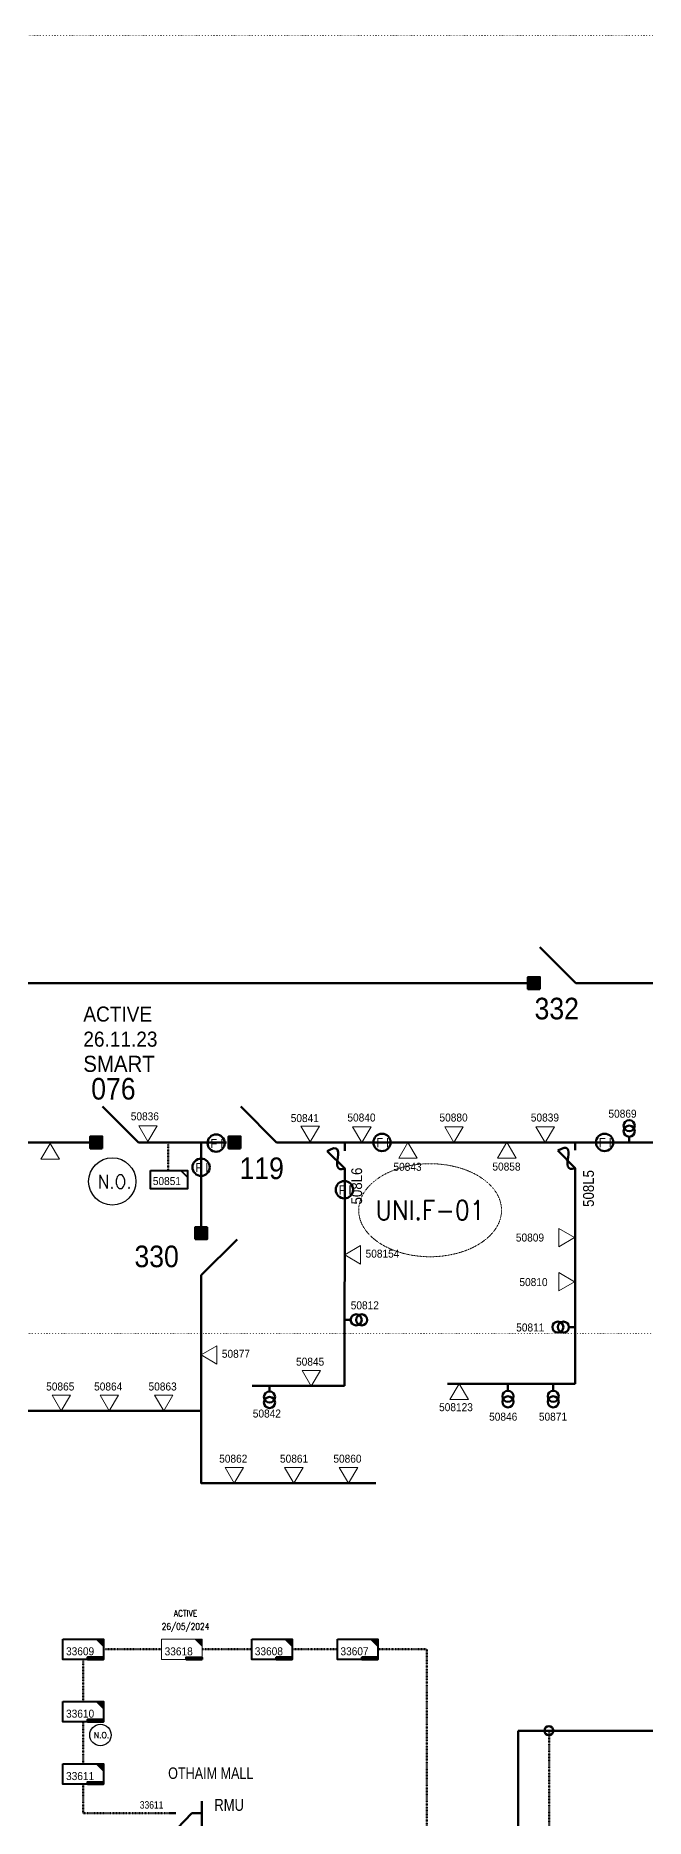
# Model space of a CAD drawing. Header units: metres. Extents: x 65984 to 144644, y -19036 to 23726.
# Drawn here: x 111196 to 111478, y 21496 to 22320 of the extents above; entities that cross this region are included whole.
import ezdxf
from ezdxf.enums import TextEntityAlignment as Align

# ---------------------------------------------------------------- set-up
doc = ezdxf.new("R2010")
doc.units = ezdxf.units.M
doc.header["$MEASUREMENT"] = 0
doc.linetypes.add('DGN Style 1', pattern=[0.6, 0, -0.6])
doc.linetypes.add('DGN Style 3', pattern=[0.013877, 0, -0.013877])
doc.layers.get('0').update_dxf_attribs({"color": 95, "lineweight": 40})
for name, color, linetype, lineweight in [('ABS', 7, 'Continuous', 40), ('ABS NUMBER', 112, 'Continuous', 30), ('CONTRACTOR NAME', 95, 'Continuous', 40), ('d_eos', 111, 'Continuous', 40), ('d_eos no', 121, 'Continuous', 40), ('d_fco', 5, 'Continuous', 40), ('d_fco text', 95, 'Continuous', 40), ('d_grid line', 7, 'DGN Style 1', 0), ('d_oh branch', 94, 'Continuous', 40), ('d_switch', 95, 'Continuous', 40), ('d_tf', 1, 'Continuous', 40), ('d_tf no', 6, 'Continuous', 40), ('d_tf_200', 1, 'Continuous', 40), ('d_ug cable', 95, 'Continuous', 40), ('d_ug tf', 1, 'Continuous', 40), ('d_unit sub', 7, 'Continuous', 40), ('EARTH FAULT INDICATOR', 95, 'Continuous', 40), ('FDR  2  19', 172, 'Continuous', 40), ('fedr no', 95, 'Continuous', 40), ('O H MAIN FEEDER', 4, 'Continuous', 100), ('SW N O', 114, 'Continuous', 30)]:
    doc.layers.add(name, color=color, linetype=linetype, lineweight=lineweight)
doc.styles.add('NASKHF', font='naskhf.shx', dxfattribs={"height": 8})
doc.styles.add('Style-Andalus', font='andlso.ttf')
doc.styles.add('Style-Arial', font='arial.ttf')
doc.styles.add('Style-ENGINEERING', font='ENGINEERING.shx')
doc.styles.add('Style-msdefault', font='msdefault.shx')
doc.styles.add('Style-STANDARD', font='STANDARD.shx')

# ---------------------------------------------------------------- blocks, each defined once
blk = doc.blocks.new('TFU_19')
at = {"layer": 'd_tf_200', "color": 3, "linetype": 'Continuous', "lineweight": 53}
blk.add_line((0, 10), (0, 0), dxfattribs=at)
for centre in [(0, 30), (0, 20)]:
    blk.add_circle(centre, 10, dxfattribs=at)
blk = doc.blocks.new('ABS2_1_1')
at = {"color": 0, "linetype": 'ByBlock', "lineweight": -2, "ltscale": 500}
for q in [(-29900, 43500), (0, 0)]:
    blk.add_line((0, 13600), q, dxfattribs=at)
at = {"color": 0, "linetype": 'ByBlock', "lineweight": -2, "ltscale": 500, "flags": 128}
for points in [[(5000, 43600), (-5000, 43600), (-5000, 53600), (5000, 53600)], [(3791, 49653), (3791, 49653), (3791, 49653)]]:
    blk.add_lwpolyline(points, close=True, dxfattribs=at)
at = {"color": 0, "linetype": 'ByBlock', "lineweight": -2, "ltscale": 500}
for points in [[(5000, 43600), (-5000, 43600), (5000, 53600), (-5000, 53600)], [(3791, 49653), (3791, 49653), (3791, 49653)]]:
    blk.add_solid(points, dxfattribs=at)
blk = doc.blocks.new('TF_8')
at = {"color": 0, "linetype": 'ByBlock', "lineweight": -2}
blk.add_line((6.3, 4.95), (9.9, 1.35), dxfattribs=at)
blk.add_3dface([(-10.1, 4.95), (9.9, 4.95), (9.9, -5.05), (-10.1, -5.05)], dxfattribs=at)
blk = doc.blocks.new('*U706')
at = {"layer": 'd_fco', "color": 3, "linetype": 'Continuous', "lineweight": 100}
blk.add_line((-4.6, 4.2), (-10.1, 4.2), dxfattribs=at)
at = {"layer": 'd_fco', "color": 3, "linetype": 'Continuous', "lineweight": 100, "flags": 128}
blk.add_lwpolyline([(13, 4.2), (7.1, 4.2), (-4.4, -7.3)], dxfattribs=at)
at = {"layer": 'd_fco', "color": 3, "linetype": 'Continuous', "lineweight": 100}
blk.add_open_spline([(-4.4, -7.3), (-13, 7.7), (11.6, -7.7), (7.1, 4.2)], degree=3, dxfattribs=at)
blk = doc.blocks.new('SS')
at = {"color": 0, "linetype": 'ByBlock', "lineweight": -2, "flags": 128}
blk.add_lwpolyline([(6.95, 4.25), (10.45, 4.25), (10.45, 0.75)], close=True, dxfattribs=at)
at = {"color": 0, "linetype": 'ByBlock', "lineweight": -2, "extrusion": (0, 0, -1)}
blk.add_solid([(-6.95, 4.25), (-10.45, 4.25), (-10.45, 0.75)], dxfattribs=at)
at = {"color": 0, "linetype": 'ByBlock', "lineweight": -2}
blk.add_3dface([(-9.55, 4.25), (10.45, 4.25), (10.45, -5.75), (-9.55, -5.75)], dxfattribs=at)
blk = doc.blocks.new('*U892')
at = {"layer": 'SW N O', "color": 3}
blk.add_circle((0, 0), 16.8, dxfattribs=at)
at = {"layer": 'SW N O', "color": 3, "style": 'Style-STANDARD'}
blk.add_text('N.O.', height=9.6, dxfattribs=at).set_placement((1.7, -0.2), align=Align.MIDDLE_CENTER)
blk = doc.blocks.new('*U994')
at = {"layer": 'CONTRACTOR NAME', "color": 140, "lineweight": 211, "ltscale": 0.498271, "flags": 128}
for points in [[(1.71, -0.49), (-3.71, -0.49), (-3.71, 0.49), (1.71, 0.49)], [(3.71, -0.49), (1.71, -0.49), (1.71, 0.49), (3.71, 0.49)]]:
    blk.add_lwpolyline(points, close=True, dxfattribs=at)
at = {"layer": 'CONTRACTOR NAME', "color": 140, "lineweight": 211, "style": 'Style-msdefault', "width": 0.945946}
for s, height, p in [('2017.08.10', 0.683, (-3.48, 0.35)), ('BDC', 0.572, (2.05, 0.29))]:
    blk.add_text(s, height=height, dxfattribs=at).set_placement(p, align=Align.TOP_LEFT)
blk = doc.blocks.new('*U963')
at = {"layer": 'EARTH FAULT INDICATOR', "color": 3, "linetype": 'Continuous', "lineweight": 100}
blk.add_circle((0.02, 0.13), 4, dxfattribs=at)
at = {"layer": 'EARTH FAULT INDICATOR', "color": 3, "lineweight": 140, "style": 'Style-Andalus', "width": 0.9}
blk.add_text('F I', height=4.234, dxfattribs=at).set_placement((-2.61, 2.11), align=Align.TOP_LEFT)
blk = doc.blocks.new('TRA1_551')
at = {"layer": 'd_tf', "color": 3, "linetype": 'Continuous', "lineweight": 0, "ltscale": 0.000426762, "flags": 128}
blk.add_lwpolyline([(9.9, -17), (-0.1, 0), (-10.1, -17)], close=True, dxfattribs=at)
blk = doc.blocks.new('TRA1_550')
at = {"layer": 'd_tf', "color": 3, "linetype": 'Continuous', "lineweight": 0, "ltscale": 0.000426762, "xscale": 1.000046566207833, "yscale": 1.000046566207833, "zscale": 1.000046566207833, "rotation": 180}
blk.add_blockref('TRA1_551', (0, 0), dxfattribs=at)
blk = doc.blocks.new('TRA1_553')
at = {"layer": 'd_tf', "color": 5, "linetype": 'Continuous', "lineweight": 0, "ltscale": 0.000426762, "flags": 128}
blk.add_lwpolyline([(10.1, -17), (0.1, 0), (-9.9, -17)], close=True, dxfattribs=at)
blk = doc.blocks.new('TRA1_552')
at = {"layer": 'd_tf', "color": 5, "linetype": 'Continuous', "lineweight": 0, "ltscale": 0.000426762, "xscale": 1.000046566207833, "yscale": 1.000046566207833, "zscale": 1.000046566207833, "rotation": 180}
blk.add_blockref('TRA1_553', (0, 0), dxfattribs=at)
blk = doc.blocks.new('TRA1_555')
at = {"layer": 'd_tf', "color": 3, "linetype": 'Continuous', "lineweight": 0, "ltscale": 0.000426762, "flags": 128}
blk.add_lwpolyline([(10.1, -17), (0.1, 0), (-9.9, -17)], close=True, dxfattribs=at)
blk = doc.blocks.new('TRA1_554')
at = {"layer": 'd_tf', "color": 3, "linetype": 'Continuous', "lineweight": 0, "ltscale": 0.000426762, "xscale": 1.000046566088347, "yscale": 1.000046566088347, "zscale": 1.000046566088347, "rotation": 180.0000042736749}
blk.add_blockref('TRA1_555', (0, 0), dxfattribs=at)

msp = doc.modelspace()

# ---------------------------------------------------------------- linework, layer by layer
at = {"layer": 'd_eos', "color": 7, "linetype": 'Continuous', "lineweight": 211, "ltscale": 0.638341}
for p, q in [((111273.03, 21460.02), (111273.03, 21504.22)), ((111260.93, 21498.64), (111258.11, 21498.64)), ((111268.38, 21498.64), (111261.58, 21491.64)), ((111273.03, 21498.64), (111268.38, 21498.64))]:
    msp.add_line(p, q, dxfattribs=at)
at = {"layer": 'd_grid line', "color": 7, "linetype": 'DGN Style 1', "lineweight": 0, "flags": 128}
msp.add_lwpolyline([(111905.22, 22320.48), (111905.22, 21720.48), (110915.27, 21720.48), (110915.27, 22320.48)], close=True, dxfattribs=at)
at = {"layer": 'd_oh branch', "color": 3, "linetype": 'Continuous', "lineweight": 100}
for p, q in [((111272.66, 21808.82), (111272.67, 21766.93)), ((111339.07, 21792.62), (111338.97, 21696.23)), ((111445.57, 21792.81), (111445.54, 21697.23)), ((111338.97, 21696.23), (111296.31, 21696.23)), ((111445.54, 21697.23), (111386.58, 21697.23)), ((111272.67, 21684.66), (111152.22, 21684.66))]:
    msp.add_line(p, q, dxfattribs=at)
at = {"layer": 'd_oh branch', "color": 3, "linetype": 'Continuous', "lineweight": 100, "flags": 128}
msp.add_lwpolyline([(111272.67, 21743.22), (111272.67, 21651.29), (111353.41, 21651.29)], dxfattribs=at)
at = {"layer": 'd_ug cable', "color": 3, "linetype": 'DGN Style 3', "lineweight": 106}
msp.add_line((111257.37, 21808.82), (111257.37, 21795.84), dxfattribs=at)
at = {"layer": 'd_ug cable', "color": 94, "linetype": 'DGN Style 3', "lineweight": 100}
for p, q in [((111218.17, 21569.8), (111218.17, 21550.33)), ((111254.38, 21574.49), (111227.54, 21574.49)), ((111296.06, 21574.49), (111273.12, 21574.49)), ((111335.65, 21574.49), (111314.8, 21574.49)), ((111218.17, 21540.96), (111218.17, 21521.49))]:
    msp.add_line(p, q, dxfattribs=at)
at = {"layer": 'd_ug cable', "color": 251, "linetype": 'DGN Style 3', "lineweight": 100}
msp.add_line((111433.53, 21461.08), (111433.53, 21536.81), dxfattribs=at)
at = {"layer": 'd_ug cable', "color": 94, "linetype": 'DGN Style 3', "lineweight": 100, "flags": 128}
for points in [[(111354.4, 21574.49), (111376.97, 21574.49), (111376.97, 20321.36), (111409.82, 20321.36)], [(111258.11, 21498.64), (111218.17, 21498.64), (111218.17, 21512.12)]]:
    msp.add_lwpolyline(points, dxfattribs=at)
at = {"layer": 'FDR  2  19', "color": 114, "linetype": 'Continuous'}
for p, q in [((111422.19, 21882.47), (110821.92, 21882.47)), ((111674.62, 21882.47), (111455.24, 21882.47))]:
    msp.add_line(p, q, dxfattribs=at)
at = {"layer": 'fedr no', "color": 82, "linetype": 'DGN Style 3', "lineweight": 13, "true_color": 0x1dc70e}
msp.add_ellipse((111378.54, 21777.45), major_axis=(33.02, 0), ratio=0.651175, dxfattribs=at)
at = {"layer": 'O H MAIN FEEDER', "color": 114, "lineweight": 211, "ltscale": 0.498271}
for p, q in [((111424.46, 21882.47), (110821.92, 21882.47)), ((111729.28, 21882.47), (111452.98, 21882.47))]:
    msp.add_line(p, q, dxfattribs=at)
at = {"layer": 'O H MAIN FEEDER', "color": 5, "lineweight": 211, "ltscale": 0.498271}
msp.add_line((111224.73, 21808.82), (111134.52, 21808.82), dxfattribs=at)
at = {"layer": 'O H MAIN FEEDER', "color": 3, "lineweight": 211, "ltscale": 0.498271}
for p, q in [((111284.35, 21808.82), (111250.47, 21808.82)), ((111644.05, 21808.82), (111315.13, 21808.83))]:
    msp.add_line(p, q, dxfattribs=at)
at = {"layer": 'O H MAIN FEEDER', "color": 251, "lineweight": 211, "ltscale": 0.498271}
for p, q in [((111419.28, 21536.81), (111419.28, 21156.65)), ((111519.72, 21536.81), (111419.28, 21536.81))]:
    msp.add_line(p, q, dxfattribs=at)
msp.add_circle((111433.43, 21536.81), 2.08, dxfattribs=at)

# ---------------------------------------------------------------- block references
at = {"layer": 'ABS', "color": 7, "linetype": 'Continuous', "lineweight": 211, "ltscale": 0.829472, "xscale": 0.000555747191877611, "yscale": -0.0005557471918776113, "zscale": 0.0003680335276451397, "rotation": 270.0000000000002}
msp.add_blockref('ABS2_1_1', (111453.51, 21882.47), dxfattribs=at)
at = {"layer": 'ABS', "color": 2, "linetype": 'Continuous', "lineweight": 211, "ltscale": 0.829472, "xscale": 0.000555747191877611, "yscale": -0.0005557471918776113, "zscale": 0.0003680335276451397, "rotation": 270.0000000000002}
msp.add_blockref('ABS2_1_1', (111251.21, 21808.82), dxfattribs=at)
at = {"layer": 'ABS', "color": 3, "linetype": 'Continuous', "lineweight": 211, "ltscale": 0.829472, "xscale": 0.000555747191877611, "yscale": -0.0005557471918776113, "zscale": 0.0003680335276451397}
for p, rotation in [((111315.13, 21808.83), 270.0000000000002), ((111272.67, 21739.81), 180.0000000000002)]:
    msp.add_blockref('ABS2_1_1', p, dxfattribs=dict(at, rotation=rotation))
at = {"layer": 'CONTRACTOR NAME', "color": 140, "lineweight": 211, "ltscale": 0.498271}
for p in [(111223.84, 21570.3), (111269.42, 21570.25), (111311.1, 21570.3), (111350.69, 21570.3), (111223.84, 21541.45), (111223.84, 21512.61)]:
    msp.add_blockref('*U994', p, dxfattribs=at)
at = {"layer": 'd_fco', "color": 3, "linetype": 'Continuous', "lineweight": 100, "xscale": 0.7000000000000004, "yscale": 0.7000000000000004, "zscale": 0.7000000000000004, "rotation": 269.9640835135763}
for p in [(111336.13, 21801.74), (111442.62, 21801.93)]:
    msp.add_blockref('*U706', p, dxfattribs=at)
at = {"layer": 'd_tf', "color": 3, "linetype": 'Continuous', "lineweight": 0, "ltscale": 0.000426762, "xscale": 0.4267622666565712, "yscale": 0.4267622666565712, "zscale": 0.4267622666565712}
for p in [(111248.05, 21809.28), (111323.05, 21809.08), (111346.94, 21808.81), (111389.52, 21808.81), (111431.7, 21808.81), (111323.55, 21696.13), (111208, 21684.64), (111230.16, 21684.64), (111255.32, 21684.64), (111287.97, 21651.27), (111315.52, 21651.27), (111340.77, 21651.27)]:
    msp.add_blockref('TRA1_550', p, dxfattribs=at)
at = {"layer": 'd_tf', "color": 5, "linetype": 'Continuous', "lineweight": 0, "ltscale": 0.000426762, "xscale": 0.4267622666565712, "yscale": 0.4267622666565712, "zscale": 0.4267622666565712, "rotation": 180}
msp.add_blockref('TRA1_552', (111202.87, 21808.36), dxfattribs=at)
at = {"layer": 'd_tf', "color": 3, "linetype": 'Continuous', "lineweight": 0, "ltscale": 0.000426762, "extrusion": (0, 0, -1)}
for name, p, xscale, yscale, zscale, rotation in [('TRA1_550', (-111368.23, 21808.76), 0.4267622666565712, 0.4267622666565712, 0.4267622666565712, 180), ('TRA1_550', (-111413.98, 21808.85), 0.4267622666565712, 0.4267622666565712, 0.4267622666565712, 180), ('TRA1_554', (-111392.01, 21697.21), 0.4267628141947012, 0.4267628141947012, 0.4267628141947012, 179.9082192556203)]:
    msp.add_blockref(name, p, dxfattribs=dict(at, xscale=xscale, yscale=yscale, zscale=zscale, rotation=rotation))
at = {"layer": 'd_tf', "color": 3, "linetype": 'Continuous', "lineweight": 0, "ltscale": 0.000426762, "xscale": 0.4267622666565712, "yscale": 0.4267622666565712, "zscale": 0.4267622666565712}
for p, rotation in [((111445.24, 21764.73), 89.99999999999999), ((111339.11, 21756.9), 270), ((111445.24, 21744.34), 89.99999999999999), ((111272.66, 21710.6), 270)]:
    msp.add_blockref('TRA1_550', p, dxfattribs=dict(at, rotation=rotation))
at = {"layer": 'd_tf no', "color": 2, "linetype": 'Continuous', "lineweight": 13, "xscale": 0.9371734350277026, "yscale": 0.9371734350277026, "zscale": 0.4685867175138513}
msp.add_blockref('SS', (111263.33, 21575.14), dxfattribs=at)
at = {"layer": 'd_tf_200', "color": 3, "linetype": 'Continuous', "lineweight": 53, "xscale": 0.2560573599939425, "yscale": 0.2560573599939425, "zscale": 0.2560573599939425}
for p, rotation in [((111470.57, 21808.87), 359.9999999999999), ((111339.23, 21726.77), 269.9999999999999), ((111445.29, 21723.41), 89.99999999999987), ((111304.3, 21696.23), 179.9999999999999), ((111414.5, 21696.56), 179.9999999999999), ((111435.45, 21696.56), 179.9999999999999)]:
    msp.add_blockref('TFU_19', p, dxfattribs=dict(at, rotation=rotation))
at = {"layer": 'd_ug tf', "color": 3, "linetype": 'Continuous', "lineweight": 40, "xscale": 0.8535245333131425, "yscale": 0.8535245333131425, "zscale": 0.4267622666565712}
msp.add_blockref('TF_8', (111257.96, 21791.62), dxfattribs=at)
at = {"layer": 'd_unit sub', "color": 94, "linetype": 'Continuous', "lineweight": 40, "xscale": 0.9371734350277026, "yscale": 0.9371734350277026, "zscale": 0.4685867175138513}
for p in [(111217.75, 21575.19), (111305.01, 21575.19), (111344.6, 21575.19), (111217.75, 21546.35), (111217.75, 21517.51)]:
    msp.add_blockref('SS', p, dxfattribs=at)
at = {"layer": 'EARTH FAULT INDICATOR', "color": 3, "linetype": 'Continuous', "lineweight": 100}
for p in [(111279.6, 21808.34), (111356.27, 21808.69), (111459.18, 21808.69), (111272.66, 21797.21), (111338.88, 21786.8)]:
    msp.add_blockref('*U963', p, dxfattribs=at)
at = {"layer": 'SW N O', "color": 3}
for p, xscale, yscale, zscale in [((111231.6, 21790.76), 0.6505119963566092, 0.6505119963566092, 0.6505119963566092), ((111226.13, 21534.82), 0.2950694635422144, 0.2950694635422144, 0.2950694635422144)]:
    msp.add_blockref('*U892', p, dxfattribs=dict(at, xscale=xscale, yscale=yscale, zscale=zscale))

# ---------------------------------------------------------------- texts
at = {"layer": 'ABS NUMBER', "color": 7, "lineweight": 140, "style": 'Style-Arial', "width": 0.88}
for s, p in [('332', (111426.83, 21875.69)), ('119', (111290.43, 21801.84)), ('330', (111241.85, 21761.11))]:
    msp.add_text(s, height=10, dxfattribs=at).set_placement(p, align=Align.TOP_LEFT)
at = {"layer": 'ABS NUMBER', "color": 2, "lineweight": 140, "style": 'Style-Arial', "width": 0.88}
msp.add_text('076', height=10, dxfattribs=at).set_placement((111221.87, 21838.62), align=Align.TOP_LEFT)
at = {"layer": 'd_eos no', "color": 7, "linetype": 'Continuous', "lineweight": 53, "style": 'Style-msdefault', "width": 0.818182}
for s, height, p in [('OTHAIM MALL', 5.3168, (111257.43, 21519.84)), ('RMU', 5.5, (111278.78, 21505.27))]:
    msp.add_text(s, height=height, dxfattribs=at).set_placement(p, align=Align.TOP_LEFT)
at = {"layer": 'd_fco text', "color": 3, "linetype": 'Continuous', "lineweight": 80, "style": 'Style-msdefault', "width": 0.916667}
for s, p in [('508L6', (111342.09, 21780.13)), ('508L5', (111449.26, 21778.99))]:
    msp.add_text(s, height=4.998, rotation=90, dxfattribs=at).set_placement(p, align=Align.TOP_LEFT)
at = {"layer": 'd_switch', "color": 1, "linetype": 'Continuous', "lineweight": 30, "style": 'Style-ENGINEERING', "width": 0.857143}
msp.add_text('33611', height=3.43, dxfattribs=at).set_placement((111244.31, 21504.23), align=Align.TOP_LEFT)
at = {"layer": 'd_tf no', "color": 3, "linetype": 'Continuous', "lineweight": 40, "style": 'Style-msdefault', "width": 0.945946}
for s, p in [('50836', (111240.15, 21822.72)), ('50841', (111314.11, 21821.9)), ('50840', (111340.3, 21822.16)), ('50880', (111382.88, 21822.16)), ('50839', (111425.11, 21822.16)), ('50869', (111460.98, 21823.94)), ('50858', (111407.34, 21799.48)), ('50843', (111361.59, 21799.39)), ('50809', (111418.19, 21766.67)), ('508154', (111348.71, 21759.23)), ('50810', (111419.83, 21746.08)), ('50812', (111341.84, 21735.33)), ('50811', (111418.34, 21725.09)), ('50877', (111282.25, 21712.94)), ('50845', (111316.56, 21709.3)), ('50865', (111201.04, 21697.81)), ('50864', (111223.2, 21697.81)), ('50863', (111248.37, 21697.81)), ('50842', (111296.56, 21685.31)), ('50846', (111405.82, 21683.86)), ('50871', (111428.83, 21683.86)), ('50862', (111281.02, 21664.44)), ('50861', (111309.14, 21664.44)), ('50860', (111333.82, 21664.44))]:
    msp.add_text(s, height=3.7, dxfattribs=at).set_placement(p, align=Align.TOP_LEFT)
for s, p in [('50851', (111250.34, 21789.09)), ('508123', (111382.69, 21684.55))]:
    msp.add_text(s, height=3.7, dxfattribs=at).set_placement(p)
at = {"layer": 'd_tf no', "color": 94, "linetype": 'Continuous', "lineweight": 40, "style": 'Style-msdefault', "width": 0.945946}
for s, p in [('33609', (111210.22, 21575.4)), ('33608', (111297.48, 21575.4)), ('33607', (111337.08, 21575.4)), ('33610', (111210.22, 21546.55)), ('33611', (111210.22, 21517.71))]:
    msp.add_text(s, height=3.7, dxfattribs=at).set_placement(p, align=Align.TOP_LEFT)
at = {"layer": 'd_tf no', "color": 2, "linetype": 'Continuous', "lineweight": 13, "style": 'Style-msdefault', "width": 0.945946}
msp.add_text('33618', height=3.7, dxfattribs=at).set_placement((111255.8, 21575.35), align=Align.TOP_LEFT)
at = {"layer": 'd_tf no', "color": 121, "linetype": 'Continuous', "lineweight": 13, "insert": (111218.22, 21871.63), "char_height": 6.9586, "attachment_point": 1, "style": 'NASKHF'}
msp.add_mtext('\\Fmsdefault;\\H1x;\\W0.945946;ACTIVE\\P26.11.23', dxfattribs=at)
at = {"layer": 'd_tf no', "color": 2, "linetype": 'Continuous', "lineweight": 40, "insert": (111218.18, 21848.88), "char_height": 7.455, "attachment_point": 1, "style": 'NASKHF'}
msp.add_mtext('\\Fmsdefault;\\H1x;\\W0.947368;SMART', dxfattribs=at)
at = {"layer": 'd_tf no', "color": 111, "linetype": 'Continuous', "lineweight": 13, "insert": (111265.47, 21587.55), "char_height": 3.042, "attachment_point": 5, "line_spacing_factor": 1.2, "style": 'Style-STANDARD'}
msp.add_mtext('\\H1x;\\W0.909091;ACTIVE\\P26/05/2024', dxfattribs=at)
at = {"layer": 'fedr no', "color": 6, "linetype": 'Continuous', "lineweight": 40, "insert": (111378.54, 21777.45), "char_height": 8.852, "attachment_point": 5, "style": 'Style-STANDARD'}
msp.add_mtext('UNI.F-01\\P', dxfattribs=at)

doc.saveas('drawing.dxf')
